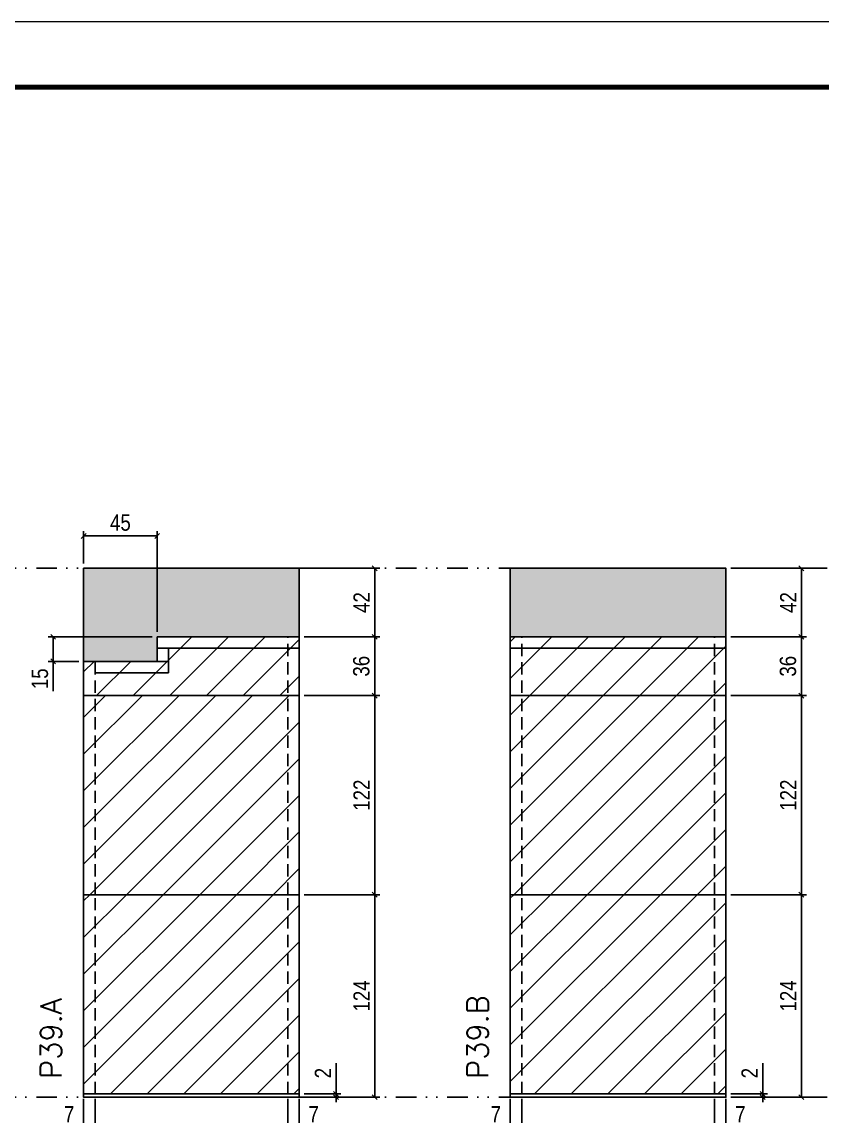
# Model space of a CAD drawing. Extents: x 28748 to 35002, y 14885 to 43501.
# Drawn here: x 34037 to 34527, y 34790 to 35461 of the extents above; entities that cross this region are included whole.
import ezdxf

# ---------------------------------------------------------------- set-up
doc = ezdxf.new("R2010")
doc.units = 0
for name, pattern in [('DASHED', [0.75, 0.5, -0.25]), ('DIVIDE2', [0.625, 0.25, -0.125, 0, -0.125, 0, -0.125]), ('HIDDEN', [0.375, 0.25, -0.125])]:
    doc.linetypes.add(name, pattern=pattern)
for name, color, linetype in [('COTA', 241, 'Continuous'), ('FUNDOS', 1, 'Continuous'), ('Nível', 160, 'Continuous'), ('Painéis', 200, 'Continuous'), ('SARR_2.2x7', 40, 'Continuous'), ('Sarrafo de Pressão', 42, 'HIDDEN')]:
    doc.layers.add(name, color=color, linetype=linetype)
for name, color, linetype, lineweight in [('Folhas', 255, 'Continuous', 9), ('Hachura', 251, 'Continuous', 9), ('SARRAFO DE PRESSAO', 251, 'DASHED', 9), ('Texto Seção', 7, 'Continuous', 15)]:
    doc.layers.add(name, color=color, linetype=linetype, lineweight=lineweight)
doc.styles.add('COTA TECNICA', font='techl___.ttf', dxfattribs={"height": 10})
doc.styles.add('COTA TECNICA-50', font='techl___.ttf', dxfattribs={"height": 10})
doc.styles.add('REGUA-120', font='ROMANS.shx', dxfattribs={"height": 15})
doc.dimstyles.new('COTA PAINEL-50', dxfattribs={"dimtxt": 10, "dimasz": 3, "dimexe": 3, "dimexo": 3, "dimgap": 3, "dimtad": 1, "dimdec": 1, "dimzin": 12, "dimdsep": 46, "dimtxsty": 'COTA TECNICA-50', "dimblk1": 'OBLIQUE', "dimblk2": 'OBLIQUE', "dimsah": 1, "dimcen": 0.9, "dimclrd": 4, "dimclre": 4, "dimclrt": 240, "dimadec": 1, "dimazin": 3, "dimtfac": 1, "dimtdec": 1, "dimtmove": 0, "dimatfit": 3, "dimfxl": 1, "dimtolj": 1, "dimtzin": 12, "dimarcsym": 0})
doc.dimstyles.new('PAINEL', dxfattribs={"dimtxt": 10, "dimasz": 3, "dimexe": 3, "dimexo": 3, "dimgap": 3, "dimtad": 1, "dimdec": 1, "dimzin": 12, "dimdsep": 46, "dimtxsty": 'COTA TECNICA', "dimblk1": 'OBLIQUE', "dimblk2": 'OBLIQUE', "dimsah": 1, "dimcen": 0.9, "dimclrd": 4, "dimclre": 4, "dimclrt": 240, "dimadec": 1, "dimazin": 3, "dimtfac": 1, "dimtdec": 1, "dimtmove": 0, "dimatfit": 3, "dimfxl": 1, "dimtolj": 1, "dimtzin": 12, "dimarcsym": 0})
pattern_1 = [(45, (-98729.064, 2517.664), (-11.2253202, 11.2253202), [])]
pattern_2 = [(45, (-98783.717, 2517.664), (-11.2253202, 11.2253202), [])]

# ---------------------------------------------------------------- blocks, each defined once
blk = doc.blocks.new('9999999999')
at = {"layer": 'Folhas'}
blk.add_lwpolyline([(98138.98, 34190.21), (99623.98, 34190.21), (99623.98, 35240.21), (98138.98, 35240.21)], close=True, dxfattribs=at)
at = {"layer": 'Folhas', "color": 30, "const_width": 3}
blk.add_lwpolyline([(98213.98, 34230.21), (99583.98, 34230.21), (99583.98, 35200.21), (98213.98, 35200.21)], close=True, dxfattribs=at)
blk = doc.blocks.new('_Oblique')
at = {"color": 0, "linetype": 'ByBlock', "lineweight": -2}
blk.add_line((-0.5, -0.5), (0.5, 0.5), dxfattribs=at)
blk = doc.blocks.new('*D770')
at = {"layer": 'COTA', "color": 4, "lineweight": -2, "transparency": 16777216}
for p, q in [((34074.8, 34801), (34074.8, 34746.83)), ((34206.8, 34801), (34206.8, 34746.83)), ((34074.8, 34749.83), (34206.8, 34749.83))]:
    blk.add_line(p, q, dxfattribs=at)
at = {"layer": 'Defpoints', "color": 0, "transparency": 16777216}
for p in [(34074.8, 34804), (34206.8, 34804), (34206.8, 34749.83)]:
    blk.add_point(p, dxfattribs=at)
at = {"layer": 'COTA', "color": 4, "lineweight": -2, "transparency": 16777216, "xscale": 3, "yscale": 3, "zscale": 3, "rotation": 180}
blk.add_blockref('_Oblique', (34074.8, 34749.83), dxfattribs=at)
at = {"layer": 'COTA', "color": 4, "lineweight": -2, "transparency": 16777216, "xscale": 3, "yscale": 3, "zscale": 3}
blk.add_blockref('_Oblique', (34206.8, 34749.83), dxfattribs=at)
at = {"layer": 'COTA', "color": 240, "transparency": 16777216, "insert": (34140.8, 34758.05), "char_height": 10, "attachment_point": 5, "style": 'COTA TECNICA'}
blk.add_mtext('\\A1;132', dxfattribs=at)
blk = doc.blocks.new('*D771')
at = {"layer": 'COTA', "color": 4, "lineweight": -2, "transparency": 16777216}
for p, q in [((34209.8, 34926), (34256.04, 34926)), ((34253.04, 34802), (34253.04, 34926)), ((34209.8, 34802), (34256.04, 34802))]:
    blk.add_line(p, q, dxfattribs=at)
at = {"layer": 'Defpoints', "color": 0, "transparency": 16777216}
for p in [(34206.8, 34926), (34253.04, 34926), (34206.8, 34802)]:
    blk.add_point(p, dxfattribs=at)
at = {"layer": 'COTA', "color": 4, "lineweight": -2, "transparency": 16777216, "xscale": 3, "yscale": 3, "zscale": 3}
for p, rotation in [((34253.04, 34926), 90), ((34253.04, 34802), 270)]:
    blk.add_blockref('_Oblique', p, dxfattribs=dict(at, rotation=rotation))
at = {"layer": 'COTA', "color": 240, "transparency": 16777216, "insert": (34244.96, 34864), "char_height": 10, "attachment_point": 5, "rotation": 90, "style": 'COTA TECNICA-50'}
blk.add_mtext('\\A1;124', dxfattribs=at)
blk = doc.blocks.new('*D772')
at = {"layer": 'COTA', "color": 4, "lineweight": -2, "transparency": 16777216}
for p, q in [((34229.32, 34804), (34229.32, 34822.8)), ((34209.8, 34804), (34232.32, 34804)), ((34229.32, 34802), (34229.32, 34804)), ((34209.8, 34802), (34232.32, 34802)), ((34229.32, 34802), (34229.32, 34799))]:
    blk.add_line(p, q, dxfattribs=at)
at = {"layer": 'Defpoints', "color": 0, "transparency": 16777216}
for p in [(34206.8, 34804), (34206.8, 34802), (34229.32, 34802)]:
    blk.add_point(p, dxfattribs=at)
at = {"layer": 'COTA', "color": 4, "lineweight": -2, "transparency": 16777216, "xscale": 3, "yscale": 3, "zscale": 3}
for p, rotation in [((34229.32, 34804), 270), ((34229.32, 34802), 90)]:
    blk.add_blockref('_Oblique', p, dxfattribs=dict(at, rotation=rotation))
at = {"layer": 'COTA', "color": 240, "transparency": 16777216, "insert": (34221.32, 34816.75), "char_height": 10, "attachment_point": 5, "rotation": 90, "style": 'COTA TECNICA-50'}
blk.add_mtext('\\A1;2', dxfattribs=at)
blk = doc.blocks.new('*D773')
at = {"layer": 'COTA', "color": 4, "linetype": 'ByBlock', "lineweight": -2, "transparency": 16777216}
for p, q in [((34209.8, 35048), (34256.04, 35048)), ((34253.04, 34926), (34253.04, 35048)), ((34209.8, 34926), (34256.04, 34926))]:
    blk.add_line(p, q, dxfattribs=at)
at = {"layer": 'Defpoints', "color": 0, "linetype": 'ByBlock', "transparency": 16777216}
for p in [(34206.8, 35048), (34253.04, 35048), (34206.8, 34926)]:
    blk.add_point(p, dxfattribs=at)
at = {"layer": 'COTA', "color": 4, "linetype": 'ByBlock', "lineweight": -2, "transparency": 16777216, "xscale": 3, "yscale": 3, "zscale": 3}
for p, rotation in [((34253.04, 35048), 90), ((34253.04, 34926), 270)]:
    blk.add_blockref('_Oblique', p, dxfattribs=dict(at, rotation=rotation))
at = {"layer": 'COTA', "color": 240, "linetype": 'ByBlock', "transparency": 16777216, "insert": (34244.98, 34987), "char_height": 10, "attachment_point": 5, "rotation": 90, "style": 'COTA TECNICA'}
blk.add_mtext('\\A1;122', dxfattribs=at)
blk = doc.blocks.new('*D774')
at = {"layer": 'COTA', "color": 4, "lineweight": -2, "transparency": 16777216}
for p, q in [((34074.8, 34799), (34074.8, 34780.49)), ((34081.8, 34801), (34081.8, 34780.49)), ((34074.8, 34783.49), (34060.07, 34783.49)), ((34081.8, 34783.49), (34074.8, 34783.49))]:
    blk.add_line(p, q, dxfattribs=at)
at = {"layer": 'Defpoints', "color": 0, "transparency": 16777216}
for p in [(34081.8, 34804), (34074.8, 34802), (34074.8, 34783.49)]:
    blk.add_point(p, dxfattribs=at)
at = {"layer": 'COTA', "color": 4, "lineweight": -2, "transparency": 16777216, "xscale": 3, "yscale": 3, "zscale": 3, "rotation": 180}
blk.add_blockref('_Oblique', (34074.8, 34783.49), dxfattribs=at)
at = {"layer": 'COTA', "color": 4, "lineweight": -2, "transparency": 16777216, "xscale": 3, "yscale": 3, "zscale": 3}
blk.add_blockref('_Oblique', (34081.8, 34783.49), dxfattribs=at)
at = {"layer": 'COTA', "color": 240, "transparency": 16777216, "insert": (34065.93, 34791.56), "char_height": 10, "attachment_point": 5, "style": 'COTA TECNICA-50'}
blk.add_mtext('\\A1;7', dxfattribs=at)
blk = doc.blocks.new('*D775')
at = {"layer": 'COTA', "color": 4, "lineweight": -2, "transparency": 16777216}
for p, q in [((34199.8, 34801), (34199.8, 34780.49)), ((34206.8, 34799), (34206.8, 34780.49)), ((34199.8, 34783.49), (34206.8, 34783.49)), ((34206.8, 34783.49), (34221.53, 34783.49))]:
    blk.add_line(p, q, dxfattribs=at)
at = {"layer": 'Defpoints', "color": 0, "transparency": 16777216}
for p in [(34199.8, 34804), (34206.8, 34802), (34206.8, 34783.49)]:
    blk.add_point(p, dxfattribs=at)
at = {"layer": 'COTA', "color": 4, "lineweight": -2, "transparency": 16777216, "xscale": 3, "yscale": 3, "zscale": 3, "rotation": 180}
blk.add_blockref('_Oblique', (34199.8, 34783.49), dxfattribs=at)
at = {"layer": 'COTA', "color": 4, "lineweight": -2, "transparency": 16777216, "xscale": 3, "yscale": 3, "zscale": 3}
blk.add_blockref('_Oblique', (34206.8, 34783.49), dxfattribs=at)
at = {"layer": 'COTA', "color": 240, "transparency": 16777216, "insert": (34215.66, 34791.56), "char_height": 10, "attachment_point": 5, "style": 'COTA TECNICA-50'}
blk.add_mtext('\\A1;7', dxfattribs=at)
blk = doc.blocks.new('*D1735')
at = {"layer": 'Defpoints', "color": 0, "linetype": 'ByBlock', "transparency": 16777216}
for p in [(34206.8, 35084), (34253.04, 35084), (34206.8, 35048)]:
    blk.add_point(p, dxfattribs=at)
at = {"layer": 'FUNDOS', "color": 4, "linetype": 'ByBlock', "lineweight": -2, "transparency": 16777216}
for p, q in [((34209.8, 35084), (34256.04, 35084)), ((34253.04, 35048), (34253.04, 35084)), ((34209.8, 35048), (34256.04, 35048))]:
    blk.add_line(p, q, dxfattribs=at)
at = {"layer": 'FUNDOS', "color": 4, "linetype": 'ByBlock', "lineweight": -2, "transparency": 16777216, "xscale": 3, "yscale": 3, "zscale": 3}
for p, rotation in [((34253.04, 35084), 90), ((34253.04, 35048), 270)]:
    blk.add_blockref('_Oblique', p, dxfattribs=dict(at, rotation=rotation))
at = {"layer": 'FUNDOS', "color": 240, "linetype": 'ByBlock', "transparency": 16777216, "insert": (34244.82, 35066), "char_height": 10, "attachment_point": 5, "rotation": 90, "style": 'COTA TECNICA'}
blk.add_mtext('\\A1;36', dxfattribs=at)
blk = doc.blocks.new('*D776')
at = {"layer": 'COTA', "color": 4, "lineweight": -2, "transparency": 16777216}
for p, q in [((34336.02, 34801), (34336.02, 34746.83)), ((34468.02, 34801), (34468.02, 34746.83)), ((34336.02, 34749.83), (34468.02, 34749.83))]:
    blk.add_line(p, q, dxfattribs=at)
at = {"layer": 'Defpoints', "color": 0, "transparency": 16777216}
for p in [(34336.02, 34804), (34468.02, 34804), (34468.02, 34749.83)]:
    blk.add_point(p, dxfattribs=at)
at = {"layer": 'COTA', "color": 4, "lineweight": -2, "transparency": 16777216, "xscale": 3, "yscale": 3, "zscale": 3, "rotation": 180}
blk.add_blockref('_Oblique', (34336.02, 34749.83), dxfattribs=at)
at = {"layer": 'COTA', "color": 4, "lineweight": -2, "transparency": 16777216, "xscale": 3, "yscale": 3, "zscale": 3}
blk.add_blockref('_Oblique', (34468.02, 34749.83), dxfattribs=at)
at = {"layer": 'COTA', "color": 240, "transparency": 16777216, "insert": (34402.02, 34758.05), "char_height": 10, "attachment_point": 5, "style": 'COTA TECNICA'}
blk.add_mtext('\\A1;132', dxfattribs=at)
blk = doc.blocks.new('*D777')
at = {"layer": 'COTA', "color": 4, "lineweight": -2, "transparency": 16777216}
for p, q in [((34471.02, 34926), (34517.25, 34926)), ((34514.25, 34802), (34514.25, 34926)), ((34471.02, 34802), (34517.25, 34802))]:
    blk.add_line(p, q, dxfattribs=at)
at = {"layer": 'Defpoints', "color": 0, "transparency": 16777216}
for p in [(34468.02, 34926), (34514.25, 34926), (34468.02, 34802)]:
    blk.add_point(p, dxfattribs=at)
at = {"layer": 'COTA', "color": 4, "lineweight": -2, "transparency": 16777216, "xscale": 3, "yscale": 3, "zscale": 3}
for p, rotation in [((34514.25, 34926), 90), ((34514.25, 34802), 270)]:
    blk.add_blockref('_Oblique', p, dxfattribs=dict(at, rotation=rotation))
at = {"layer": 'COTA', "color": 240, "transparency": 16777216, "insert": (34506.18, 34864), "char_height": 10, "attachment_point": 5, "rotation": 90, "style": 'COTA TECNICA-50'}
blk.add_mtext('\\A1;124', dxfattribs=at)
blk = doc.blocks.new('*D778')
at = {"layer": 'COTA', "color": 4, "lineweight": -2, "transparency": 16777216}
for p, q in [((34490.54, 34804), (34490.54, 34822.8)), ((34471.02, 34804), (34493.54, 34804)), ((34490.54, 34802), (34490.54, 34804)), ((34471.02, 34802), (34493.54, 34802)), ((34490.54, 34802), (34490.54, 34799))]:
    blk.add_line(p, q, dxfattribs=at)
at = {"layer": 'Defpoints', "color": 0, "transparency": 16777216}
for p in [(34468.02, 34804), (34468.02, 34802), (34490.54, 34802)]:
    blk.add_point(p, dxfattribs=at)
at = {"layer": 'COTA', "color": 4, "lineweight": -2, "transparency": 16777216, "xscale": 3, "yscale": 3, "zscale": 3}
for p, rotation in [((34490.54, 34804), 270), ((34490.54, 34802), 90)]:
    blk.add_blockref('_Oblique', p, dxfattribs=dict(at, rotation=rotation))
at = {"layer": 'COTA', "color": 240, "transparency": 16777216, "insert": (34482.54, 34816.75), "char_height": 10, "attachment_point": 5, "rotation": 90, "style": 'COTA TECNICA-50'}
blk.add_mtext('\\A1;2', dxfattribs=at)
blk = doc.blocks.new('*D779')
at = {"layer": 'COTA', "color": 4, "linetype": 'ByBlock', "lineweight": -2, "transparency": 16777216}
for p, q in [((34471.02, 35048), (34517.25, 35048)), ((34514.25, 34926), (34514.25, 35048)), ((34471.02, 34926), (34517.25, 34926))]:
    blk.add_line(p, q, dxfattribs=at)
at = {"layer": 'Defpoints', "color": 0, "linetype": 'ByBlock', "transparency": 16777216}
for p in [(34468.02, 35048), (34514.25, 35048), (34468.02, 34926)]:
    blk.add_point(p, dxfattribs=at)
at = {"layer": 'COTA', "color": 4, "linetype": 'ByBlock', "lineweight": -2, "transparency": 16777216, "xscale": 3, "yscale": 3, "zscale": 3}
for p, rotation in [((34514.25, 35048), 90), ((34514.25, 34926), 270)]:
    blk.add_blockref('_Oblique', p, dxfattribs=dict(at, rotation=rotation))
at = {"layer": 'COTA', "color": 240, "linetype": 'ByBlock', "transparency": 16777216, "insert": (34506.2, 34987), "char_height": 10, "attachment_point": 5, "rotation": 90, "style": 'COTA TECNICA'}
blk.add_mtext('\\A1;122', dxfattribs=at)
blk = doc.blocks.new('*D780')
at = {"layer": 'COTA', "color": 4, "lineweight": -2, "transparency": 16777216}
for p, q in [((34336.02, 34799), (34336.02, 34780.49)), ((34343.02, 34801), (34343.02, 34780.49)), ((34336.02, 34783.49), (34321.28, 34783.49)), ((34343.02, 34783.49), (34336.02, 34783.49))]:
    blk.add_line(p, q, dxfattribs=at)
at = {"layer": 'Defpoints', "color": 0, "transparency": 16777216}
for p in [(34343.02, 34804), (34336.02, 34802), (34336.02, 34783.49)]:
    blk.add_point(p, dxfattribs=at)
at = {"layer": 'COTA', "color": 4, "lineweight": -2, "transparency": 16777216, "xscale": 3, "yscale": 3, "zscale": 3, "rotation": 180}
blk.add_blockref('_Oblique', (34336.02, 34783.49), dxfattribs=at)
at = {"layer": 'COTA', "color": 4, "lineweight": -2, "transparency": 16777216, "xscale": 3, "yscale": 3, "zscale": 3}
blk.add_blockref('_Oblique', (34343.02, 34783.49), dxfattribs=at)
at = {"layer": 'COTA', "color": 240, "transparency": 16777216, "insert": (34327.15, 34791.56), "char_height": 10, "attachment_point": 5, "style": 'COTA TECNICA-50'}
blk.add_mtext('\\A1;7', dxfattribs=at)
blk = doc.blocks.new('*D781')
at = {"layer": 'COTA', "color": 4, "lineweight": -2, "transparency": 16777216}
for p, q in [((34461.02, 34801), (34461.02, 34780.49)), ((34468.02, 34799), (34468.02, 34780.49)), ((34461.02, 34783.49), (34468.02, 34783.49)), ((34468.02, 34783.49), (34482.75, 34783.49))]:
    blk.add_line(p, q, dxfattribs=at)
at = {"layer": 'Defpoints', "color": 0, "transparency": 16777216}
for p in [(34461.02, 34804), (34468.02, 34802), (34468.02, 34783.49)]:
    blk.add_point(p, dxfattribs=at)
at = {"layer": 'COTA', "color": 4, "lineweight": -2, "transparency": 16777216, "xscale": 3, "yscale": 3, "zscale": 3, "rotation": 180}
blk.add_blockref('_Oblique', (34461.02, 34783.49), dxfattribs=at)
at = {"layer": 'COTA', "color": 4, "lineweight": -2, "transparency": 16777216, "xscale": 3, "yscale": 3, "zscale": 3}
blk.add_blockref('_Oblique', (34468.02, 34783.49), dxfattribs=at)
at = {"layer": 'COTA', "color": 240, "transparency": 16777216, "insert": (34476.88, 34791.56), "char_height": 10, "attachment_point": 5, "style": 'COTA TECNICA-50'}
blk.add_mtext('\\A1;7', dxfattribs=at)
blk = doc.blocks.new('*D1736')
at = {"layer": 'Defpoints', "color": 0, "linetype": 'ByBlock', "transparency": 16777216}
for p in [(34468.02, 35084), (34514.25, 35084), (34468.02, 35048)]:
    blk.add_point(p, dxfattribs=at)
at = {"layer": 'FUNDOS', "color": 4, "linetype": 'ByBlock', "lineweight": -2, "transparency": 16777216}
for p, q in [((34471.02, 35084), (34517.25, 35084)), ((34514.25, 35048), (34514.25, 35084)), ((34471.02, 35048), (34517.25, 35048))]:
    blk.add_line(p, q, dxfattribs=at)
at = {"layer": 'FUNDOS', "color": 4, "linetype": 'ByBlock', "lineweight": -2, "transparency": 16777216, "xscale": 3, "yscale": 3, "zscale": 3}
for p, rotation in [((34514.25, 35084), 90), ((34514.25, 35048), 270)]:
    blk.add_blockref('_Oblique', p, dxfattribs=dict(at, rotation=rotation))
at = {"layer": 'FUNDOS', "color": 240, "linetype": 'ByBlock', "transparency": 16777216, "insert": (34506.03, 35066), "char_height": 10, "attachment_point": 5, "rotation": 90, "style": 'COTA TECNICA'}
blk.add_mtext('\\A1;36', dxfattribs=at)
blk = doc.blocks.new('*D2131')
at = {"layer": 'COTA', "color": 4, "lineweight": -2, "transparency": 16777216}
for p, q in [((34209.8, 35126), (34256.04, 35126)), ((34253.04, 35126), (34253.04, 35084)), ((34209.8, 35084), (34256.04, 35084))]:
    blk.add_line(p, q, dxfattribs=at)
at = {"layer": 'Defpoints', "color": 0, "transparency": 16777216}
for p in [(34206.8, 35126), (34206.8, 35084), (34253.04, 35084)]:
    blk.add_point(p, dxfattribs=at)
at = {"layer": 'COTA', "color": 4, "lineweight": -2, "transparency": 16777216, "xscale": 3, "yscale": 3, "zscale": 3}
for p, rotation in [((34253.04, 35126), 90), ((34253.04, 35084), 270)]:
    blk.add_blockref('_Oblique', p, dxfattribs=dict(at, rotation=rotation))
at = {"layer": 'COTA', "color": 240, "transparency": 16777216, "insert": (34244.96, 35105), "char_height": 10, "attachment_point": 5, "rotation": 90, "style": 'COTA TECNICA-50'}
blk.add_mtext('\\A1;42', dxfattribs=at)
blk = doc.blocks.new('*D2132')
at = {"layer": 'COTA', "color": 4, "lineweight": -2, "transparency": 16777216}
for p, q in [((34471.02, 35126), (34517.25, 35126)), ((34514.25, 35126), (34514.25, 35084)), ((34471.02, 35084), (34517.25, 35084))]:
    blk.add_line(p, q, dxfattribs=at)
at = {"layer": 'Defpoints', "color": 0, "transparency": 16777216}
for p in [(34468.02, 35126), (34468.02, 35084), (34514.25, 35084)]:
    blk.add_point(p, dxfattribs=at)
at = {"layer": 'COTA', "color": 4, "lineweight": -2, "transparency": 16777216, "xscale": 3, "yscale": 3, "zscale": 3}
for p, rotation in [((34514.25, 35126), 90), ((34514.25, 35084), 270)]:
    blk.add_blockref('_Oblique', p, dxfattribs=dict(at, rotation=rotation))
at = {"layer": 'COTA', "color": 240, "transparency": 16777216, "insert": (34506.18, 35105), "char_height": 10, "attachment_point": 5, "rotation": 90, "style": 'COTA TECNICA-50'}
blk.add_mtext('\\A1;42', dxfattribs=at)
blk = doc.blocks.new('*D2341')
at = {"layer": 'COTA', "color": 4, "lineweight": -2, "transparency": 16777216}
for p, q in [((34116.8, 35084), (34053.17, 35084)), ((34056.17, 35084), (34056.17, 35069)), ((34071.8, 35069), (34053.17, 35069)), ((34056.17, 35069), (34056.17, 35050.63))]:
    blk.add_line(p, q, dxfattribs=at)
at = {"layer": 'Defpoints', "color": 0, "transparency": 16777216}
for p in [(34119.8, 35084), (34056.17, 35069), (34074.8, 35069)]:
    blk.add_point(p, dxfattribs=at)
at = {"layer": 'COTA', "color": 4, "lineweight": -2, "transparency": 16777216, "xscale": 3, "yscale": 3, "zscale": 3}
for p, rotation in [((34056.17, 35084), 90), ((34056.17, 35069), 270)]:
    blk.add_blockref('_Oblique', p, dxfattribs=dict(at, rotation=rotation))
at = {"layer": 'COTA', "color": 240, "transparency": 16777216, "insert": (34048.06, 35058.32), "char_height": 10, "attachment_point": 5, "rotation": 90, "style": 'COTA TECNICA'}
blk.add_mtext('\\A1;15', dxfattribs=at)
blk = doc.blocks.new('*D2342')
at = {"layer": 'COTA', "color": 4, "lineweight": -2, "transparency": 16777216}
for p, q in [((34074.8, 35129), (34074.8, 35148.84)), ((34074.8, 35145.84), (34119.8, 35145.84)), ((34119.8, 35087), (34119.8, 35148.84))]:
    blk.add_line(p, q, dxfattribs=at)
at = {"layer": 'Defpoints', "color": 0, "transparency": 16777216}
for p in [(34119.8, 35145.84), (34074.8, 35126), (34119.8, 35084)]:
    blk.add_point(p, dxfattribs=at)
at = {"layer": 'COTA', "color": 4, "lineweight": -2, "transparency": 16777216, "xscale": 3, "yscale": 3, "zscale": 3, "rotation": 180}
blk.add_blockref('_Oblique', (34074.8, 35145.84), dxfattribs=at)
at = {"layer": 'COTA', "color": 4, "lineweight": -2, "transparency": 16777216, "xscale": 3, "yscale": 3, "zscale": 3}
blk.add_blockref('_Oblique', (34119.8, 35145.84), dxfattribs=at)
at = {"layer": 'COTA', "color": 240, "transparency": 16777216, "insert": (34097.3, 35153.95), "char_height": 10, "attachment_point": 5, "style": 'COTA TECNICA'}
blk.add_mtext('\\A1;45', dxfattribs=at)

msp = doc.modelspace()

# ---------------------------------------------------------------- hatches: boundary and pattern name
at = {"layer": 'COTA', "linetype": 'ByBlock'}
h = msp.add_hatch(dxfattribs=at)
h.set_pattern_fill('AR-CONC', color=256, scale=0.03)
h.paths.add_polyline_path([(34206.8, 35126), (34074.8, 35126), (34074.8, 35069), (34119.8, 35069), (34119.8, 35084), (34206.8, 35084)])
h = msp.add_hatch(dxfattribs=at)
h.set_pattern_fill('AR-CONC', color=256, scale=0.03)
h.set_pattern_definition([(50, (29230.5272, 35530.31), (5.46554, -0.4781726), [0.5715, -6.2865]), (355, (29230.527, 35530.31), (-1.0573026, 5.7317054), [0.4572, -5.0292175]), (100.45144, (29230.9827, 35530.2703), (4.4082374, 5.2535326), [0.4857, -5.3427073]), (46.1842, (29230.527, 35531.834), (8.132371, -1.26127), [0.85725, -9.42975]), (96.63556, (29231.205, 35531.729), (7.122124, 7.422784), [0.728551, -8.014068]), (351.18415, (29230.527, 35531.834), (7.122124, 7.422784), [0.685799, -7.543792]), (21, (29231.2892, 35531.453), (4.5484317, -3.067956), [0.5715, -6.2865]), (326, (29231.289, 35531.453), (1.854061, 5.525639), [0.4572, -5.0292]), (71.45144, (29231.6683, 35531.1975), (6.4024926, 2.457683), [0.4857, -5.342698]), (37.5, (29230.5272, 35530.3102), (0.0926581, 2.5366512), [0, -4.96824, 0, -5.1054, 0, -5.04825]), (7.5, (29230.5272, 35530.3102), (2.0045899, 3.0054172), [0, -2.91084, 0, -4.85394, 0, -1.92405]), (327.5, (29228.828, 35530.3102), (4.06771786, -0.1718623), [0, -1.905, 0, -5.9436, 0, -7.8867]), (317.5, (29228.066, 35530.31), (4.4438754, 0.7627947), [0, -2.4765, 0, -3.94716, 0, -5.6007])])
h.paths.add_polyline_path([(34468.02, 35084), (34468.02, 35126), (34336.02, 35126), (34336.02, 35084)])
at = {"layer": 'Hachura'}
h = msp.add_hatch(dxfattribs=at)
h.set_pattern_fill('ANSI31', color=256, scale=5)
h.paths.add_polyline_path([(34206.8, 35084), (34119.8, 35084), (34119.8, 35069), (34074.8, 35069), (34074.8, 35048), (34206.8, 35048)])
at = {"layer": 'Hachura', "linetype": 'ByBlock'}
h = msp.add_hatch(dxfattribs=at)
h.set_pattern_fill('ANSI31', color=256, scale=5)
h.set_pattern_definition(pattern_2)
h.paths.add_polyline_path([(34336.02, 35084), (34336.02, 35048), (34468.02, 35048), (34468.02, 35084)])
h = msp.add_hatch(dxfattribs=at)
h.set_pattern_fill('ANSI31', color=256, scale=5)
h.set_pattern_definition(pattern_1)
h.paths.add_polyline_path([(34206.8, 35048), (34074.8, 35048), (34074.8, 34926), (34206.8, 34926)])
h = msp.add_hatch(dxfattribs=at)
h.set_pattern_fill('ANSI31', color=256, scale=5)
h.set_pattern_definition(pattern_2)
h.paths.add_polyline_path([(34468.02, 34926), (34468.02, 35048), (34336.02, 35048), (34336.02, 34926)])
h = msp.add_hatch(dxfattribs=at)
h.set_pattern_fill('ANSI31', color=256, scale=5)
h.set_pattern_definition(pattern_1)
h.paths.add_polyline_path([(34206.8, 34926), (34074.8, 34926), (34074.8, 34804), (34206.8, 34804)])
h = msp.add_hatch(dxfattribs=at)
h.set_pattern_fill('ANSI31', color=256, scale=5)
h.set_pattern_definition(pattern_2)
h.paths.add_polyline_path([(34468.02, 34926), (34336.02, 34926), (34336.02, 34804), (34468.02, 34804)])

# ---------------------------------------------------------------- linework, layer by layer
at = {"layer": 'COTA', "linetype": 'ByBlock'}
for p, q in [((34206.8, 35126), (34074.8, 35126)), ((34074.8, 35126), (34074.8, 35069)), ((34206.8, 35084), (34206.8, 35126))]:
    msp.add_line(p, q, dxfattribs=at)
msp.add_lwpolyline([(34336.02, 35084), (34468.02, 35084), (34468.02, 35126), (34336.02, 35126)], close=True, dxfattribs=at)
at = {"layer": 'Nível', "color": 4, "linetype": 'DIVIDE2', "ltscale": 50}
for p, q in [((33951.5, 35126), (34961.84, 35126)), ((33951.5, 34802), (34961.84, 34802))]:
    msp.add_line(p, q, dxfattribs=at)
at = {"layer": 'Painéis'}
for p, q in [((34206.8, 35084), (34119.8, 35084)), ((34119.8, 35084), (34119.8, 35069)), ((34206.8, 35048), (34206.8, 35084)), ((34468.02, 35084), (34336.02, 35084)), ((34336.02, 35084), (34336.02, 35048)), ((34468.02, 35048), (34468.02, 35084)), ((34119.8, 35069), (34074.8, 35069)), ((34074.8, 35069), (34074.8, 35048)), ((34074.8, 35048), (34206.8, 35048)), ((34336.02, 35048), (34468.02, 35048))]:
    msp.add_line(p, q, dxfattribs=at)
for points in [[(34206.8, 34926), (34074.8, 34926), (34074.8, 35048), (34206.8, 35048)], [(34468.02, 34926), (34336.02, 34926), (34336.02, 35048), (34468.02, 35048)], [(34074.8, 34804), (34206.8, 34804), (34206.8, 34926), (34074.8, 34926)], [(34336.02, 34804), (34468.02, 34804), (34468.02, 34926), (34336.02, 34926)], [(34074.8, 34804), (34206.8, 34804), (34206.8, 34802), (34074.8, 34802)], [(34336.02, 34804), (34468.02, 34804), (34468.02, 34802), (34336.02, 34802)]]:
    msp.add_lwpolyline(points, close=True, dxfattribs=at)
at = {"layer": 'SARR_2.2x7'}
for p, q in [((34206.8, 35077), (34119.8, 35077)), ((34126.8, 35077), (34126.8, 35069)), ((34468.02, 35077), (34336.02, 35077)), ((34119.8, 35069), (34126.8, 35069)), ((34126.8, 35069), (34126.8, 35062)), ((34126.8, 35062), (34081.8, 35062))]:
    msp.add_line(p, q, dxfattribs=at)
at = {"layer": 'Sarrafo de Pressão', "ltscale": 30}
for p, q in [((34199.8, 34926), (34199.8, 35084)), ((34343.02, 34926), (34343.02, 35084)), ((34461.02, 34926), (34461.02, 35084)), ((34081.8, 34926), (34081.8, 35069)), ((34081.8, 34804), (34081.8, 34926)), ((34199.8, 34804), (34199.8, 34926)), ((34343.02, 34804), (34343.02, 34926)), ((34461.02, 34804), (34461.02, 34926))]:
    msp.add_line(p, q, dxfattribs=at)

# ---------------------------------------------------------------- block references
at = {"layer": 'SARRAFO DE PRESSAO', "color": 6, "linetype": 'ByBlock'}
msp.add_blockref('9999999999', (-64622.14, 220.51), dxfattribs=at)

# ---------------------------------------------------------------- texts
at = {"layer": 'Texto Seção', "char_height": 13, "width": 285.3299, "attachment_point": 7, "rotation": 90, "style": 'REGUA-120'}
for s, insert in [('P39.B', (34322.54, 34813.25)), ('P39.A', (34061.33, 34813.25))]:
    msp.add_mtext(s, dxfattribs=dict(at, insert=insert))

# ---------------------------------------------------------------- dimensions: what is measured, and where the dimension line sits
at = {"layer": 'COTA'}
for base, p1, p2, dimstyle, picture, middle in [((34119.8, 35145.84), (34074.8, 35126), (34119.8, 35084), 'PAINEL', '*D2342', (34097.3, 35153.95)), ((34206.8, 34783.49), (34199.8, 34804), (34206.8, 34802), 'COTA PAINEL-50', '*D775', (34215.66, 34791.56)), ((34468.02, 34783.49), (34461.02, 34804), (34468.02, 34802), 'COTA PAINEL-50', '*D781', (34476.88, 34791.56))]:
    dim = msp.add_linear_dim(base=base, p1=p1, p2=p2, dimstyle=dimstyle, dxfattribs=at)
    dim.commit()
    dim.dimension.update_dxf_attribs({"geometry": picture, "text_midpoint": middle})
for base, p1, p2, angle, dimstyle, picture, middle in [((34253.04, 35084), (34206.8, 35126), (34206.8, 35084), 90, 'COTA PAINEL-50', '*D2131', (34244.96, 35105)), ((34514.25, 35084), (34468.02, 35126), (34468.02, 35084), 90, 'COTA PAINEL-50', '*D2132', (34506.18, 35105)), ((34056.17, 35069), (34119.8, 35084), (34074.8, 35069), 90, 'PAINEL', '*D2341', (34048.06, 35058.32)), ((34253.04, 34926), (34206.8, 34802), (34206.8, 34926), 90, 'COTA PAINEL-50', '*D771', (34244.96, 34864)), ((34514.25, 34926), (34468.02, 34802), (34468.02, 34926), 90, 'COTA PAINEL-50', '*D777', (34506.18, 34864)), ((34074.8, 34783.49), (34081.8, 34804), (34074.8, 34802), 180, 'COTA PAINEL-50', '*D774', (34065.93, 34791.56)), ((34336.02, 34783.49), (34343.02, 34804), (34336.02, 34802), 180, 'COTA PAINEL-50', '*D780', (34327.15, 34791.56))]:
    dim = msp.add_linear_dim(base=base, p1=p1, p2=p2, angle=angle, dimstyle=dimstyle, dxfattribs=at)
    dim.commit()
    dim.dimension.update_dxf_attribs({"geometry": picture, "text_midpoint": middle})
at = {"layer": 'COTA', "linetype": 'ByBlock'}
for base, p1, p2, picture, middle in [((34253.04, 35048), (34206.8, 34926), (34206.8, 35048), '*D773', (34244.98, 34987)), ((34514.25, 35048), (34468.02, 34926), (34468.02, 35048), '*D779', (34506.2, 34987))]:
    dim = msp.add_linear_dim(base=base, p1=p1, p2=p2, angle=90, dimstyle='PAINEL', dxfattribs=at)
    dim.commit()
    dim.dimension.update_dxf_attribs({"geometry": picture, "text_midpoint": middle})
at = {"layer": 'COTA'}
for base, p1, p2, picture, middle in [((34229.32, 34802), (34206.8, 34804), (34206.8, 34802), '*D772', (34229.32, 34816.75)), ((34490.54, 34802), (34468.02, 34804), (34468.02, 34802), '*D778', (34490.54, 34816.75))]:
    dim = msp.add_linear_dim(base=base, p1=p1, p2=p2, angle=90, dimstyle='COTA PAINEL-50', dxfattribs=at)
    dim.commit()
    dim.dimension.update_dxf_attribs({"geometry": picture, "text_midpoint": middle, "dimtype": 160})
for base, p1, p2, picture, middle in [((34206.8, 34749.83), (34074.8, 34804), (34206.8, 34804), '*D770', (34140.8, 34758.05)), ((34468.02, 34749.83), (34336.02, 34804), (34468.02, 34804), '*D776', (34402.02, 34758.05))]:
    dim = msp.add_linear_dim(base=base, p1=p1, p2=p2, dimstyle='PAINEL', override={"dimarcsym": 2}, dxfattribs=at)
    dim.commit()
    dim.dimension.update_dxf_attribs({"geometry": picture, "text_midpoint": middle})
at = {"layer": 'FUNDOS', "linetype": 'ByBlock'}
for base, p1, p2, picture, middle in [((34253.04, 35084), (34206.8, 35048), (34206.8, 35084), '*D1735', (34244.82, 35066)), ((34514.25, 35084), (34468.02, 35048), (34468.02, 35084), '*D1736', (34506.03, 35066))]:
    dim = msp.add_linear_dim(base=base, p1=p1, p2=p2, angle=90, dimstyle='PAINEL', dxfattribs=at)
    dim.commit()
    dim.dimension.update_dxf_attribs({"geometry": picture, "text_midpoint": middle})

doc.saveas('drawing.dxf')
